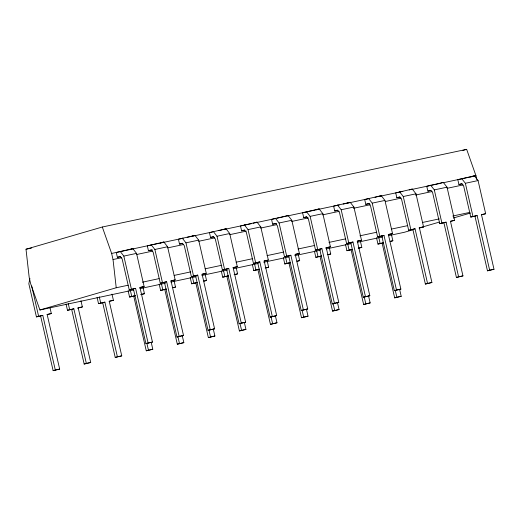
<?xml version="1.0" encoding="UTF-8"?>
<svg xmlns="http://www.w3.org/2000/svg" width="520" height="520" viewBox="0 0 520 520"><rect width="100%" height="100%" fill="white"/><g stroke="black" fill="none" stroke-linecap="round" stroke-linejoin="round"><path stroke-width="0.78" d="M29.887 278.337L28.84 283.745L36.432 316.894L42.79 315.367L55.309 370.026L53.131 370.663L40.612 316.004M133.582 290.011L39.916 309.978L30.596 283.543L29.198 277.446L26 249.23L102.31 227.013L466.661 149.338L475.982 175.773L476.853 179.582M462.846 150.449L466.661 149.338M139.854 287.612L144.125 286.526L136.532 253.383L132.834 248.625L116.272 252.46L117.39 257.322L120.569 256.646M128.986 249.75L132.834 248.625M170.898 280.989L175.169 279.909L167.577 246.76L163.878 242.008L147.323 245.837L148.434 250.705L152.406 249.853M163.878 242.008L160.03 243.126L183.177 238.192M201.988 274.365L206.258 273.286L198.666 240.136L194.961 235.385L178.406 239.213L179.524 244.075L182.696 243.399M117.39 257.322L120.283 256.477L122.128 258.856L129.233 289.874L135.597 288.346L148.109 343.005L145.931 343.642L133.412 288.983M191.886 236.275L194.961 235.385M233.031 267.748L237.302 266.669L229.71 233.519L226.011 228.768L209.45 232.596L210.567 237.458L213.746 236.782M148.434 250.705L151.327 249.86L153.173 252.239L160.277 283.257L166.641 281.73L179.16 336.388L176.975 337.019L164.457 282.367M222.931 229.658L226.011 228.768M264.075 261.131L268.346 260.046L260.754 226.902L257.056 222.144L240.494 225.972L241.612 230.841L244.79 230.165M179.524 244.075L182.41 243.237L184.262 245.609L191.367 276.627L197.724 275.106L210.243 329.758L208.065 330.395L195.546 275.736M253.208 223.269L257.056 222.144M295.12 254.508L299.39 253.429L291.798 220.279L288.1 215.527L271.544 219.356L272.656 224.224L276.627 223.373M210.567 237.458L213.453 236.619L215.306 238.992L222.411 270.01L228.768 268.483L241.286 323.141L239.109 323.778L226.59 269.12M288.1 215.527L284.252 216.645L285.779 216.32M325.468 248.04L330.434 246.811L322.842 213.661L319.144 208.91L302.588 212.739L303.7 217.607L306.878 216.925M241.612 230.841L244.504 229.996L246.35 232.375L253.455 263.393L259.818 261.865L272.337 316.524L270.153 317.161L257.634 262.502M316.069 209.807L319.144 208.91M357.214 241.274L361.485 240.194L353.893 207.044L350.188 202.293L333.632 206.122L334.744 210.983L337.922 210.308M272.656 224.224L275.548 223.379L277.394 225.758L284.499 256.776L290.862 255.249L303.381 309.907L301.197 310.538L288.678 255.886M346.346 203.411L350.188 202.293M388.258 234.656L392.529 233.578L384.937 200.428L381.231 195.676L364.676 199.505L365.794 204.367L369.766 203.522M303.7 217.607L306.592 216.762L308.445 219.141L315.543 250.159L321.906 248.631L334.425 303.29L332.241 303.921L319.728 249.269M377.39 196.794L381.231 195.676M419.302 228.04L423.572 226.961L415.981 193.811L412.276 189.059L395.72 192.888L396.838 197.75L400.017 197.073M334.744 210.983L337.636 210.145L339.488 212.518L346.593 243.536L352.95 242.014L365.469 296.667L363.291 297.303L350.772 242.645M409.201 189.95L412.276 189.059M450.346 221.422L454.616 220.337L447.025 187.194L443.326 182.436L426.764 186.264L427.882 191.133L431.06 190.457M365.794 204.367L368.68 203.528L370.532 205.9L377.637 236.919L383.994 235.397L396.513 290.05L394.335 290.687L381.817 236.028M440.245 183.333L443.326 182.436M481.39 214.799L485.661 213.72L478.069 180.57L474.37 175.819L457.815 179.647L458.926 184.516L462.104 183.833M396.838 197.75L399.724 196.911L401.576 199.284L408.681 230.302L415.038 228.774L427.557 283.433L425.38 284.07L412.861 229.411M470.522 176.936L474.37 175.819M427.882 191.133L430.768 190.287L432.621 192.667L439.725 223.685L446.089 222.157L458.601 276.815L456.424 277.453L443.904 222.794M458.926 184.516L461.819 183.671L463.665 186.05L470.769 217.067L477.132 215.54L489.651 270.199L487.468 270.829L474.949 216.177M39.916 309.978L116.227 287.762L128.128 285.22M129.233 289.874L135.597 288.346M36.432 316.894L42.79 315.367M49.901 307.346L51.324 313.553L47.053 314.632M66.034 303.966L67.477 310.278L73.84 308.75L86.353 363.409L84.175 364.046L71.656 309.387L73.84 308.75M160.277 283.257L166.641 281.73M80.951 300.729L82.368 306.93L77.402 308.159M97.078 297.343L98.52 303.661L104.884 302.133L117.403 356.791L115.219 357.422L102.7 302.77L104.884 302.133M191.367 276.627L197.724 275.106M111.995 294.112L113.412 300.313L109.142 301.392M128.122 290.726L129.565 297.043L135.233 295.666M222.411 270.01L228.768 268.483M129.565 297.043L135.2 295.724M143.039 287.495L144.456 293.696L140.888 294.625M159.166 284.108L160.615 290.42L166.276 289.048M253.455 263.393L259.818 261.865M160.615 290.42L166.244 289.107M173.322 287.716L175.506 287.079L174.083 280.872M190.209 277.492L191.659 283.803L197.321 282.425M284.499 256.776L290.862 255.249M191.659 283.803L197.288 282.49M204.367 281.093L206.55 280.462L205.127 274.255M221.254 270.875L222.703 277.186L228.364 275.808M315.543 250.159L321.906 248.631M222.703 277.186L228.339 275.873M235.417 274.476L237.594 273.845L236.353 268.411M252.304 264.257L253.747 270.569L259.409 269.191M346.593 243.536L352.95 242.014M253.747 270.569L259.382 269.256M266.461 267.858L268.639 267.221L267.215 261.021M283.348 257.634L284.791 263.952L290.459 262.574M377.637 236.919L383.994 235.397M284.791 263.952L290.427 262.639M297.505 261.242L299.683 260.605L298.266 254.404M314.392 251.017L315.835 257.335L321.503 255.957M408.681 230.302L415.038 228.774M315.835 257.335L321.471 256.016M412.828 229.814L404.261 232.31L388.388 235.69M419.055 228L439.303 222.105M453.317 218.023L470.45 213.037M328.549 254.625L330.726 253.988L329.31 247.786M345.475 244.394L346.925 250.705L352.586 249.327M439.725 223.685L446.089 222.157M346.925 250.705L352.56 249.392M360.393 241.156L361.816 247.364L358.241 248.294M376.526 237.77L377.969 244.088L383.63 242.71M470.769 217.067L477.132 215.54M377.969 244.088L383.604 242.775M390.683 241.378L392.86 240.74L391.437 234.54M51.324 313.553L47.145 314.444L59.664 369.096L53.131 370.663M144.125 286.526L139.945 287.423L152.464 342.075L145.931 343.642M82.368 306.93L78.189 307.82L90.708 362.479L84.175 364.046M175.169 279.909L170.989 280.8L183.508 335.459L176.975 337.019M113.412 300.313L109.233 301.204L121.752 355.862L115.219 357.422M206.258 273.286L202.078 274.177L214.597 328.835L208.065 330.395M133.751 296.147L146.263 350.805L152.796 349.245L151.19 342.219M152.796 349.245L146.263 350.805M237.302 266.669L233.123 267.56L245.642 322.212L239.109 323.778M164.794 289.53L177.314 344.188L183.839 342.628L182.234 335.601M183.839 342.628L177.314 344.188M268.346 260.046L264.167 260.942L276.686 315.594L270.153 317.161M195.839 282.913L208.358 337.571L214.89 336.011L213.278 328.978M214.89 336.011L208.358 337.571M299.39 253.429L295.211 254.319L307.73 308.978L301.197 310.538M226.883 276.296L239.401 330.954L245.934 329.387L244.322 322.361M245.934 329.387L239.401 330.954M330.434 246.811L326.255 247.702L338.774 302.361L332.241 303.921M257.927 269.678L270.445 324.337L276.978 322.771L275.366 315.744M276.978 322.771L270.445 324.337M361.485 240.194L357.305 241.085L369.818 295.744L363.291 297.303M288.971 263.062L301.49 317.714L308.022 316.154L306.41 309.127M308.022 316.154L301.49 317.714M392.529 233.578L388.349 234.468L400.868 289.127L394.335 290.687M320.014 256.438L332.534 311.096L339.066 309.536L337.46 302.51M339.066 309.536L332.534 311.096M423.572 226.961L419.393 227.851L431.912 282.503L425.38 284.07M351.104 249.815L363.623 304.473L370.156 302.906L368.543 295.88M370.156 302.906L363.623 304.473M454.616 220.337L450.437 221.234L462.956 275.886L456.424 277.453M382.148 243.197L394.667 297.856L401.2 296.289L399.588 289.263M401.2 296.289L394.667 297.856M485.661 213.72L481.481 214.611L494 269.269L487.468 270.829M26 249.23L31.558 248.04M102.31 227.013L111.631 253.448L151.294 244.992M152.88 244.654L159.237 243.302M187.148 237.347L190.327 236.672M191.88 236.34L212.628 231.914M218.985 230.561L222.164 229.886M223.691 229.561L251.622 223.607M255.502 222.775L275.516 218.511M277.101 218.172L283.459 216.814M287.307 215.995L307.353 211.725M308.945 211.386L315.296 210.028M316.062 209.865L339.196 204.939M343.168 204.087L368.647 198.66M375.005 197.301L376.591 196.963M379.678 196.306L402.87 191.36M411.489 189.527L439.478 183.56M443.3 182.741L475.982 175.773M120.12 251.336L123.825 256.087L136.532 253.383M151.164 244.719L154.869 249.47L167.577 246.76M182.254 238.095L185.952 242.847L198.666 240.136M213.297 231.472L216.996 236.23L229.71 233.519M244.342 224.855L248.047 229.606L260.754 226.902M275.386 218.238L279.091 222.989L291.798 220.279M306.43 211.62L310.135 216.372L322.842 213.661M337.48 205.004L341.178 209.755L353.893 207.044M368.524 198.386L372.223 203.138L384.937 200.428M399.568 191.763L403.267 196.521L415.981 193.811M430.612 185.146L434.31 189.897L447.025 187.194M461.656 178.529L465.361 183.281L478.069 180.57M116.227 287.762L113.028 259.538L121.758 257.68M136.838 254.462L152.718 251.082M167.797 247.864L183.671 244.478M198.757 241.267L214.63 237.881M229.71 234.669L246.383 231.114M260.669 228.066L276.549 224.686M291.629 221.468L308.295 217.912M322.589 214.87L339.255 211.315M353.541 208.267L370.214 204.718M385.294 201.5L401.174 198.114M415.46 195.072L432.126 191.516M447.213 188.299L463.086 184.919M142.422 282.178L159.088 278.623M174.167 275.405L190.84 271.856M205.127 268.808L221.8 265.252M236.087 262.21L252.753 258.655M267.046 255.613L283.712 252.057M297.999 249.008L314.672 245.459M328.959 242.411L345.631 238.856M359.918 235.814L376.584 232.258M391.671 229.041L407.543 225.661M422.624 222.443L439.296 218.888M452.79 216.014L469.463 212.459M139.932 288.659L165.334 283.244M170.892 282.055L196.287 276.64M201.844 275.457L227.247 270.043M233.597 268.69L258.206 263.445M263.764 262.256L289.166 256.841M294.717 255.658L320.119 250.244M326.469 248.892L351.078 243.646M357.428 242.287L382.831 236.873M140.978 294.437L144.456 293.696M172.718 287.671L175.506 287.079M203.762 281.053L206.55 280.462M234.111 274.586L237.594 273.845M265.155 267.969L268.639 267.221M296.894 261.203L299.683 260.605M327.243 254.728L330.726 253.988M358.332 248.105L361.816 247.364M390.072 241.339L392.86 240.74M67.477 310.278L71.656 309.387M98.52 303.661L102.7 302.77M148.109 343.005L152.464 342.075M179.16 336.388L183.508 335.459M210.243 329.758L214.597 328.835M241.286 323.141L245.642 322.212M272.337 316.524L276.686 315.594M303.381 309.907L307.73 308.978M334.425 303.29L338.774 302.361M365.469 296.667L369.818 295.744M396.513 290.05L400.868 289.127M427.557 283.433L431.912 282.503M458.601 276.815L462.956 275.886M489.651 270.199L494 269.269M55.309 370.026L59.664 369.096M86.353 363.409L90.708 362.479M117.403 356.791L121.752 355.862M465.361 183.281L472.953 216.431M434.31 189.897L441.903 223.047M403.267 196.521L410.859 229.665M395.239 290.192L396.844 297.219M372.223 203.138L379.815 236.288M378.729 237.25L380.146 243.451M364.195 296.81L365.8 303.836M341.178 209.755L348.771 242.905M347.685 243.867L349.102 250.068M333.106 303.433L334.718 310.466M310.135 216.372L317.726 249.522M316.778 251.27L318.019 256.698M302.062 310.057L303.673 317.083M279.091 222.989L286.683 256.139M285.552 257.114L286.975 263.315M271.017 316.673L272.623 323.7M248.047 229.606L255.639 262.756M254.508 263.731L255.925 269.932M239.974 323.291L241.579 330.317M216.996 236.23L224.588 269.373M223.464 270.348L224.881 276.549M208.93 329.908L210.535 336.934M185.952 242.847L193.544 275.997M192.419 276.965L193.837 283.173M177.879 336.525L179.491 343.551M154.869 249.47L162.461 282.62M161.369 283.582L162.792 289.789M146.835 343.142L148.447 350.175M123.825 256.087L131.417 289.237M130.325 290.206L131.749 296.406M111.631 253.448L113.028 259.538M99.281 296.822L100.705 303.024M68.237 303.44L69.66 309.641M31.688 286.019L38.61 316.257"/></g></svg>
